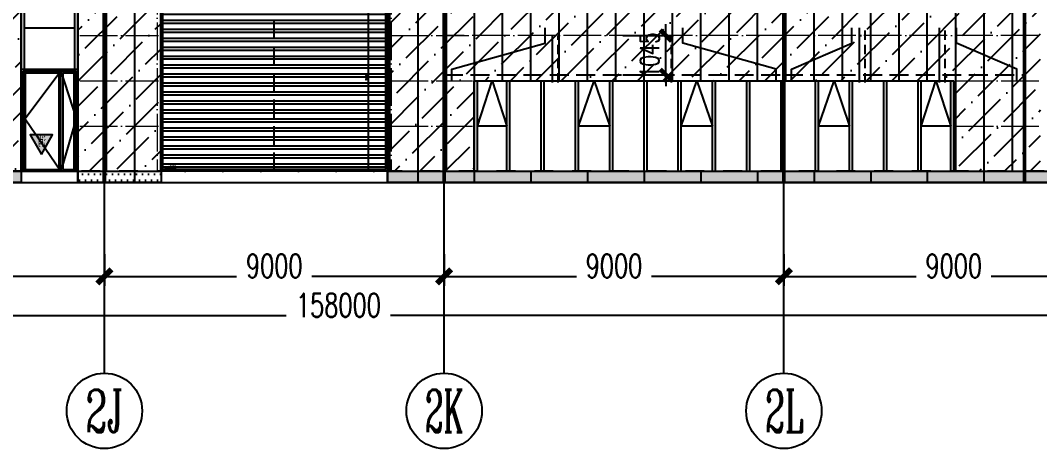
# Model space of a CAD drawing. Extents: x -2072575 to 87763, y -155913 to 742026.
# Drawn here: x -1248479 to -1221479, y 499737 to 511087 of the extents above; entities that cross this region are included whole.
import ezdxf
from ezdxf.enums import TextEntityAlignment as Align

# ---------------------------------------------------------------- set-up
doc = ezdxf.new("R2010")
doc.units = 0
doc.header["$LTSCALE"] = 1000
for name, pattern in [('20剖面图$0$DASH', [0.35, 0.25, -0.1]), ('__DASH', [0.35, 0.25, -0.1]), ('CENTER', [2, 1.25, -0.25, 0.25, -0.25]), ('DASHDOT', [1, 0.5, -0.25, 0, -0.25]), ('DASHED', [0.75, 0.5, -0.25]), ('DOT', [0.25, 0, -0.25]), ('DOTE', [2.42, 2, -0.2, 0.02, -0.2]), ('HIDDEN2', [0.1875, 0.125, -0.0625])]:
    doc.linetypes.add(name, pattern=pattern)
doc.layers.get('Defpoints').update_dxf_attribs({"color": 210})
for name, color, linetype in [('!ZN1-填充-8', 8, 'Continuous'), ('!ZN1-文字-7', 7, 'Continuous'), ('!ZN1-标注-173', 173, 'Continuous'), ('!ZN3-玻璃幕墙-4', 4, 'Continuous'), ('!ZN4-辅助材料-1', 1, 'Continuous'), ('12圆钢+30钢套管撑杆', 3, 'Continuous'), ('12圆钢斜拉条', 30, 'Continuous'), ('250×150×4.5×8 H型钢', 3, 'HIDDEN2'), ('3符号', 3, 'Continuous'), ('3铝板幕墙', 3, 'Continuous'), ('4玻璃幕墙', 4, 'Continuous'), ('A-AXIS-DOTE', 14, 'DOTE'), ('A-HATCH-2', 251, 'Continuous'), ('A-LIN-V', 9, 'Continuous'), ('A-WINDOW', 140, 'Continuous'), ('A-云线', 50, 'Continuous'), ('A-门窗表显示尺寸', 160, 'Continuous'), ('AS-WALL', 40, 'Continuous'), ('DIM', 173, 'Continuous'), ('DOT', 8, 'DOT'), ('DOTE', 1, 'CENTER'), ('压型钢板', 23, 'Continuous')]:
    doc.layers.add(name, color=color, linetype=linetype)
for name, color, linetype, lineweight in [('A-WALL-HATCH', 8, 'Continuous', 13), ('冷弯薄壁C型钢 250x75x20x3.0', 51, 'DOTE', 0), ('梁', 4, 'Continuous', 18)]:
    doc.layers.add(name, color=color, linetype=linetype, lineweight=lineweight)
doc.styles.add('_TCH_AXIS', font='COMPLEX', dxfattribs={"bigfont": 'GBCBIG'})
doc.styles.add('A-DIM_T3', font='SIMPLEX', dxfattribs={"width": 0.705882, "bigfont": 'GBCBIG'})
doc.styles.add('A-STANDARD', font='SIMPLEX', dxfattribs={"bigfont": 'GBCBIG'})
doc.styles.add('DHTEXT-1', font='romans.shx', dxfattribs={"width": 0.7, "bigfont": 'chinese.shx'})
doc.styles.add('样式 1', font='romans.shx', dxfattribs={"width": 0.7, "bigfont": 'chinese.shx'})
doc.dimstyles.new('A-DIM&&20', dxfattribs={"dimtxt": 59.5, "dimasz": 20, "dimexe": 20, "dimexo": 20, "dimgap": 25.25, "dimtad": 1, "dimdec": 0, "dimzin": 0, "dimdsep": 46, "dimtxsty": 'A-DIM_T3', "dimblk": 'ARCHTICK', "dimcen": 0.09, "dimclrt": 7, "dimazin": 2, "dimtfac": 1, "dimtdec": 0, "dimtix": 1, "dimtmove": 2, "dimatfit": 3, "dimfxl": 0, "dimtolj": 1, "dimtzin": 0, "dimarcsym": 0})
doc.dimstyles.new('ZN200', dxfattribs={"dimscale": 200, "dimtxt": 2.5, "dimasz": 1.5, "dimexe": 1, "dimexo": 2, "dimgap": 0.9, "dimtad": 1, "dimdec": 0, "dimdsep": 46, "dimtxsty": 'DHTEXT-1', "dimblk": 'ARCHTICK', "dimcen": 2.5, "dimclrd": 173, "dimclre": 173, "dimclrt": 7, "dimazin": 2, "dimtfac": 1, "dimtdec": 0, "dimtix": 1, "dimtmove": 2, "dimatfit": 3, "dimfxl": 0, "dimtolj": 1, "dimtzin": 0, "dimarcsym": 0})
doc.dimstyles.new('ZN250', dxfattribs={"dimscale": 250, "dimtxt": 2.5, "dimasz": 1.5, "dimexe": 1, "dimexo": 2, "dimgap": 0.9, "dimtad": 1, "dimdec": 0, "dimdsep": 46, "dimtxsty": 'DHTEXT-1', "dimblk": 'ARCHTICK', "dimcen": 2.5, "dimclrd": 173, "dimclre": 173, "dimclrt": 7, "dimazin": 2, "dimtfac": 1, "dimtdec": 0, "dimtix": 1, "dimtmove": 2, "dimatfit": 3, "dimfxl": 0, "dimarcsym": 0})
pattern_1 = [(0, (1318253.53, -507087.46), (79.375, 158.75), [0, -158.75])]
pattern_2 = [(45, (1318253.53, -507087.46), (252.5697, 926.08891), [1190.625, -238.125, 0, -238.125])]

# ---------------------------------------------------------------- blocks, each defined once
blk = doc.blocks.new('_ArchTick')
at = {"color": 0, "linetype": 'ByBlock', "const_width": 0.4}
blk.add_lwpolyline([(-0.5, -0.5), (0.5, 0.5)], dxfattribs=at)
blk = doc.blocks.new('*D107')
at = {"layer": 'Defpoints', "color": 0, "ltscale": 2500, "transparency": 16777216}
for p in [(-1350902, 585773), (-1192902, 585773), (-1192902, 583646)]:
    blk.add_point(p, dxfattribs=at)
at = {"layer": 'DIM', "color": 173, "linetype": 'ByBlock', "lineweight": -2, "ltscale": 2500, "transparency": 16777216}
for p, q in [((-1350902, 585273), (-1350902, 583396)), ((-1192902, 585273), (-1192902, 583396)), ((-1350902, 583646), (-1273283, 583646)), ((-1192902, 583646), (-1270521, 583646))]:
    blk.add_line(p, q, dxfattribs=at)
at = {"layer": 'DIM', "color": 173, "lineweight": -2, "ltscale": 2500, "transparency": 16777216, "xscale": 375, "yscale": 375, "zscale": 375, "rotation": 180}
blk.add_blockref('_ArchTick', (-1350902, 583646), dxfattribs=at)
at = {"layer": 'DIM', "color": 173, "lineweight": -2, "ltscale": 2500, "transparency": 16777216, "xscale": 375, "yscale": 375, "zscale": 375}
blk.add_blockref('_ArchTick', (-1192902, 583646), dxfattribs=at)
at = {"layer": 'DIM', "color": 7, "ltscale": 2500, "transparency": 16777216, "insert": (-1271902, 583921), "char_height": 625, "attachment_point": 5, "style": 'DHTEXT-1'}
blk.add_mtext('158000', dxfattribs=at)
blk = doc.blocks.new('*D120')
at = {"layer": 'Defpoints', "color": 0, "ltscale": 2500, "transparency": 16777216}
for p in [(-1260102, 585773), (-1251102, 585773), (-1251102, 584686)]:
    blk.add_point(p, dxfattribs=at)
at = {"layer": 'DIM', "color": 173, "linetype": 'ByBlock', "lineweight": -2, "ltscale": 2500, "transparency": 16777216}
for p, q in [((-1260102, 585273), (-1260102, 584436)), ((-1251102, 585273), (-1251102, 584436)), ((-1260102, 584686), (-1256598, 584686)), ((-1251102, 584686), (-1254606, 584686))]:
    blk.add_line(p, q, dxfattribs=at)
at = {"layer": 'DIM', "color": 173, "lineweight": -2, "ltscale": 2500, "transparency": 16777216, "xscale": 375, "yscale": 375, "zscale": 375, "rotation": 180}
blk.add_blockref('_ArchTick', (-1260102, 584686), dxfattribs=at)
at = {"layer": 'DIM', "color": 173, "lineweight": -2, "ltscale": 2500, "transparency": 16777216, "xscale": 375, "yscale": 375, "zscale": 375}
blk.add_blockref('_ArchTick', (-1251102, 584686), dxfattribs=at)
at = {"layer": 'DIM', "color": 7, "ltscale": 2500, "transparency": 16777216, "insert": (-1255602, 584961), "char_height": 625, "attachment_point": 5, "style": 'DHTEXT-1'}
blk.add_mtext('9000', dxfattribs=at)
blk = doc.blocks.new('*D121')
at = {"layer": 'Defpoints', "color": 0, "ltscale": 2500, "transparency": 16777216}
for p in [(-1269102, 585773), (-1260102, 585773), (-1260102, 584686)]:
    blk.add_point(p, dxfattribs=at)
at = {"layer": 'DIM', "color": 173, "linetype": 'ByBlock', "lineweight": -2, "ltscale": 2500, "transparency": 16777216}
for p, q in [((-1269102, 585273), (-1269102, 584436)), ((-1260102, 585273), (-1260102, 584436)), ((-1269102, 584686), (-1265598, 584686)), ((-1260102, 584686), (-1263606, 584686))]:
    blk.add_line(p, q, dxfattribs=at)
at = {"layer": 'DIM', "color": 173, "lineweight": -2, "ltscale": 2500, "transparency": 16777216, "xscale": 375, "yscale": 375, "zscale": 375, "rotation": 180}
blk.add_blockref('_ArchTick', (-1269102, 584686), dxfattribs=at)
at = {"layer": 'DIM', "color": 173, "lineweight": -2, "ltscale": 2500, "transparency": 16777216, "xscale": 375, "yscale": 375, "zscale": 375}
blk.add_blockref('_ArchTick', (-1260102, 584686), dxfattribs=at)
at = {"layer": 'DIM', "color": 7, "ltscale": 2500, "transparency": 16777216, "insert": (-1264602, 584961), "char_height": 625, "attachment_point": 5, "style": 'DHTEXT-1'}
blk.add_mtext('9000', dxfattribs=at)
blk = doc.blocks.new('*D122')
at = {"layer": 'Defpoints', "color": 0, "ltscale": 2500, "transparency": 16777216}
for p in [(-1278102, 585773), (-1269102, 585773), (-1269102, 584686)]:
    blk.add_point(p, dxfattribs=at)
at = {"layer": 'DIM', "color": 173, "linetype": 'ByBlock', "lineweight": -2, "ltscale": 2500, "transparency": 16777216}
for p, q in [((-1278102, 585273), (-1278102, 584436)), ((-1269102, 585273), (-1269102, 584436)), ((-1278102, 584686), (-1274598, 584686)), ((-1269102, 584686), (-1272606, 584686))]:
    blk.add_line(p, q, dxfattribs=at)
at = {"layer": 'DIM', "color": 173, "lineweight": -2, "ltscale": 2500, "transparency": 16777216, "xscale": 375, "yscale": 375, "zscale": 375, "rotation": 180}
blk.add_blockref('_ArchTick', (-1278102, 584686), dxfattribs=at)
at = {"layer": 'DIM', "color": 173, "lineweight": -2, "ltscale": 2500, "transparency": 16777216, "xscale": 375, "yscale": 375, "zscale": 375}
blk.add_blockref('_ArchTick', (-1269102, 584686), dxfattribs=at)
at = {"layer": 'DIM', "color": 7, "ltscale": 2500, "transparency": 16777216, "insert": (-1273602, 584961), "char_height": 625, "attachment_point": 5, "style": 'DHTEXT-1'}
blk.add_mtext('9000', dxfattribs=at)
blk = doc.blocks.new('*D123')
at = {"layer": 'Defpoints', "color": 0, "ltscale": 2500, "transparency": 16777216}
for p in [(-1287102, 585773), (-1278102, 585773), (-1278102, 584686)]:
    blk.add_point(p, dxfattribs=at)
at = {"layer": 'DIM', "color": 173, "linetype": 'ByBlock', "lineweight": -2, "ltscale": 2500, "transparency": 16777216}
for p, q in [((-1287102, 585273), (-1287102, 584436)), ((-1278102, 585273), (-1278102, 584436)), ((-1287102, 584686), (-1283598, 584686)), ((-1278102, 584686), (-1281606, 584686))]:
    blk.add_line(p, q, dxfattribs=at)
at = {"layer": 'DIM', "color": 173, "lineweight": -2, "ltscale": 2500, "transparency": 16777216, "xscale": 375, "yscale": 375, "zscale": 375, "rotation": 180}
blk.add_blockref('_ArchTick', (-1287102, 584686), dxfattribs=at)
at = {"layer": 'DIM', "color": 173, "lineweight": -2, "ltscale": 2500, "transparency": 16777216, "xscale": 375, "yscale": 375, "zscale": 375}
blk.add_blockref('_ArchTick', (-1278102, 584686), dxfattribs=at)
at = {"layer": 'DIM', "color": 7, "ltscale": 2500, "transparency": 16777216, "insert": (-1282602, 584961), "char_height": 625, "attachment_point": 5, "style": 'DHTEXT-1'}
blk.add_mtext('9000', dxfattribs=at)
blk = doc.blocks.new('卓越-轴号')
blk.add_circle((0, 0), 4)
at = {"color": 0, "style": '_TCH_AXIS', "width": 1.041667, "flags": 8}
blk.add_attdef('A', text='', height=4.48, dxfattribs=at).set_placement((-2, -2.24), (2, -2.24), align=Align.FIT)
blk = doc.blocks.new('消防救援口标识')
blk.add_wipeout([(0, 0), (-150, 260), (150, 260)]).dxf.layer = '!ZN1-标注-173'
at = {"layer": '!ZN1-填充-8'}
h = blk.add_hatch(color=252, dxfattribs=at)
h.dxf.hatch_style = 1
h.paths.add_polyline_path([(0, 0), (-150, 260), (150, 260)])
at = {"layer": '!ZN1-标注-173'}
blk.add_lwpolyline([(0, 0), (-150, 260), (150, 260)], close=True, dxfattribs=at)
at = {"layer": '!ZN1-文字-7', "ltscale": 1.5, "style": '样式 1', "width": 0.7}
blk.add_text('消', height=120, dxfattribs=at).set_placement((-62, 164), align=Align.MIDDLE_LEFT)
blk = doc.blocks.new('w4243')
at = {"layer": '!ZN4-辅助材料-1', "xscale": 2, "yscale": 2, "zscale": 2}
blk.add_blockref('消防救援口标识', (-1646421, 506714), dxfattribs=at)
blk = doc.blocks.new('WM1328')
at = {"layer": '4玻璃幕墙'}
for p, q in [((-1822540, 519937), (-1821040, 519937)), ((-1822540, 517237), (-1822540, 519937)), ((-1822490, 517237), (-1822490, 519887)), ((-1822490, 519887), (-1822090, 519887)), ((-1822440, 517287), (-1822440, 519837)), ((-1822440, 519837), (-1822140, 519837)), ((-1822140, 519837), (-1822140, 517287)), ((-1822090, 517237), (-1822090, 519887)), ((-1822090, 519887), (-1821090, 519887)), ((-1822040, 517287), (-1822040, 519837)), ((-1822040, 519837), (-1821140, 519837)), ((-1821090, 519887), (-1821090, 517237)), ((-1821040, 519937), (-1821040, 517237)), ((-1821040, 517237), (-1822540, 517237)), ((-1822140, 517287), (-1822440, 517287)), ((-1821140, 517287), (-1822040, 517287))]:
    blk.add_line(p, q, dxfattribs=at)
blk.add_lwpolyline([(-1822090, 519887), (-1822490, 518640), (-1822090, 517237)], dxfattribs=at)
at = {"layer": 'A-WALL-HATCH'}
blk.add_blockref('w4243', (-175149, 10966), dxfattribs=at)
at = {"layer": '4玻璃幕墙'}
blk.add_line((-1821140, 519837), (-1821140, 517287), dxfattribs=at)
blk.add_lwpolyline([(-1822090, 519887), (-1821140, 518630), (-1822090, 517237)], dxfattribs=at)
blk = doc.blocks.new('20250905092536')
at = {"layer": '!ZN1-填充-8'}
h = blk.add_hatch(dxfattribs=at)
h.set_pattern_fill('ANSI36', color=252, scale=300, style=0)
h.set_pattern_definition(pattern_2)
h.paths.add_polyline_path([(69800, 0), (46600, 0), (67500, 0), (67500, 2400), (46500, 2400), (46500, 0), (42779, 0), (42800, 0), (44300, 0), (44300, 17650), (69800, 17650)])
h = blk.add_hatch(dxfattribs=at)
h.set_pattern_fill('DOTS', color=252, scale=100, style=0)
h.set_pattern_definition(pattern_1)
h.paths.add_polyline_path([(25000, 0), (69800, 0), (69800, -300), (25000, -300)])
h = blk.add_hatch(dxfattribs=at)
h.set_pattern_fill('DOTS', color=252, scale=100, style=0)
h.set_pattern_definition(pattern_1)
h.paths.add_polyline_path([(71300, 0), (73500, 0), (73500, -300), (71300, -300)])
h = blk.add_hatch(dxfattribs=at)
h.set_pattern_fill('DOTS', color=252, scale=100, style=0)
h.set_pattern_definition(pattern_1)
h.paths.add_polyline_path([(79500, 0), (123800, 0), (123800, -300), (79500, -300)])
at = {"layer": '!ZN3-玻璃幕墙-4', "color": 252, "ltscale": 10}
for points in [[(81880, 1200), (82270, 2400), (82660, 1200)], [(84560, 1200), (84975, 2400), (85390, 1200)], [(87280, 1200), (87695, 2400), (88110, 1200)], [(90920, 1200), (91330, 2400), (91740, 1200)], [(93640, 1200), (94030, 2400), (94420, 1200)]]:
    blk.add_lwpolyline(points, dxfattribs=at)
at = {"layer": '3铝板幕墙', "color": 252, "ltscale": 2000}
for p, q in [((72800, 0), (72800, -300)), ((73500, 0), (73500, -300)), ((80300, 0), (80300, -300)), ((81800, 0), (81800, -300)), ((83300, 0), (83300, -300)), ((84800, 0), (84800, -300)), ((86300, 0), (86300, -300)), ((87800, 0), (87800, -300)), ((89300, 0), (89300, -300)), ((90800, 0), (90800, -300)), ((92300, 0), (92300, -300)), ((93800, 0), (93800, -300)), ((95300, 0), (95300, -300)), ((79500, 0), (79500, -300))]:
    blk.add_line(p, q, dxfattribs=at)
blk.add_lwpolyline([(79500, 0), (123800, 0), (123800, -300), (79500, -300)], close=True, dxfattribs=at)
at = {"layer": '4玻璃幕墙', "color": 252, "ltscale": 1.5}
for p, q in [((69880, 3800), (71220, 3800)), ((82660, 1200), (81880, 1200)), ((85390, 1200), (84560, 1200)), ((88110, 1200), (87280, 1200)), ((91740, 1200), (90920, 1200)), ((94420, 1200), (93640, 1200))]:
    blk.add_line(p, q, dxfattribs=at)
at = {"layer": '4玻璃幕墙', "color": 252, "ltscale": 10}
for p, q in [((81800, 0), (81800, 2400)), ((81800, 2400), (94500, 2400)), ((81880, 0), (81880, 2400)), ((82660, 0), (82660, 2400)), ((82740, 0), (82740, 2400)), ((83570, 0), (83570, 2400)), ((83650, 0), (83650, 2400)), ((84480, 0), (84480, 2400)), ((84560, 0), (84560, 2400)), ((85390, 0), (85390, 2400)), ((85470, 0), (85470, 2400)), ((86300, 0), (86300, 2400)), ((86380, 0), (86380, 2400)), ((87200, 0), (87200, 2400)), ((87280, 0), (87280, 2400)), ((88110, 0), (88110, 2400)), ((88190, 0), (88190, 2400)), ((89020, 0), (89020, 2400)), ((89100, 0), (89100, 2400)), ((89930, 0), (89930, 2400)), ((90010, 0), (90010, 2400)), ((90840, 0), (90840, 2400)), ((90920, 0), (90920, 2400)), ((91740, 0), (91740, 2400)), ((91820, 0), (91820, 2400)), ((92650, 0), (92650, 2400)), ((92730, 0), (92730, 2400)), ((93560, 0), (93560, 2400)), ((93640, 0), (93640, 2400)), ((94420, 0), (94420, 2400)), ((94500, 0), (94500, 2400)), ((81800, 0), (94500, 0))]:
    blk.add_line(p, q, dxfattribs=at)
at = {"layer": '压型钢板', "color": 252, "ltscale": 10}
for p, q in [((72050, 17700), (72050, 0)), ((72800, 17700), (72800, 0)), ((79550, 17700), (79550, 0)), ((80300, 17700), (80300, 0)), ((81050, 17700), (81050, 0)), ((81800, 17700), (81800, 0)), ((82550, 2400), (82550, 17700)), ((83300, 2400), (83300, 17700)), ((84050, 2400), (84050, 17700)), ((84800, 2400), (84800, 17700)), ((85550, 2400), (85550, 17700)), ((86300, 2400), (86300, 17700)), ((87050, 2400), (87050, 17700)), ((87800, 2400), (87800, 17700)), ((88550, 2400), (88550, 17700)), ((88550, 2400), (88550, 17700)), ((89300, 2400), (89300, 17700)), ((90050, 2400), (90050, 17700)), ((90800, 2400), (90800, 17700)), ((91550, 2400), (91550, 17700)), ((92300, 2400), (92300, 17700)), ((92300, 2400), (92300, 17700)), ((93050, 2400), (93050, 17700)), ((93800, 2400), (93800, 17700)), ((94550, 17700), (94550, 0)), ((95300, 17700), (95300, 0)), ((96050, 17700), (96050, 0)), ((96050, 17700), (96050, 0))]:
    blk.add_line(p, q, dxfattribs=at)
at = {"color": 252, "xscale": -1}
blk.add_blockref('WM1328', (-1751240, -517237), dxfattribs=at)
at = {"layer": '!ZN1-填充-8'}
h = blk.add_hatch(dxfattribs=at)
h.set_pattern_fill('ANSI36', color=252, scale=300, style=0)
h.set_pattern_definition(pattern_2)
h.paths.add_polyline_path([(96800, 17650), (71300, 17650), (71300, 0), (73500, 0), (73500, 5000), (79500, 5000), (79500, 0), (79800, 0), (81800, 0), (81800, 2400), (94500, 2400), (94500, 0), (81800, 0), (96800, 0)])
at = {"layer": '3铝板幕墙', "color": 252, "ltscale": 2000}
for p, q in [((69800, 0), (69800, -300)), ((71300, 0), (71300, -300))]:
    blk.add_line(p, q, dxfattribs=at)
for points in [[(25000, 0), (69800, 0), (69800, -300), (25000, -300)], [(71300, 0), (73500, 0), (73500, -300), (71300, -300)]]:
    blk.add_lwpolyline(points, close=True, dxfattribs=at)
at = {"layer": '4玻璃幕墙', "color": 252, "ltscale": 1.5}
for p, q in [((69800, 0), (69800, 8200)), ((69880, 0), (69880, 8200)), ((71220, 0), (71220, 8200)), ((71300, 0), (71300, 8200)), ((69880, 2700), (71220, 2700)), ((71300, 0), (69800, 0))]:
    blk.add_line(p, q, dxfattribs=at)
at = {"layer": '4玻璃幕墙', "color": 252}
for p, q in [((71300, 2700), (69800, 2700)), ((69800, 2700), (69800, 0)), ((70850, 2650), (69850, 2650)), ((69850, 2650), (69850, 0)), ((70800, 2600), (69900, 2600)), ((70800, 50), (70800, 2600)), ((70850, 0), (70850, 2650)), ((71250, 2650), (70850, 2650)), ((70900, 2600), (70900, 50)), ((71200, 2600), (70900, 2600)), ((71200, 50), (71200, 2600)), ((71250, 0), (71250, 2650)), ((71300, 0), (71300, 2700)), ((69800, 0), (71300, 0)), ((69900, 50), (70800, 50)), ((70900, 50), (71200, 50))]:
    blk.add_line(p, q, dxfattribs=at)
blk.add_lwpolyline([(70850, 2650), (71250, 1403), (70850, 0)], dxfattribs=at)
at = {"layer": '压型钢板', "color": 252, "ltscale": 10}
for p, q in [((69800, 0), (69800, 17700)), ((71300, 0), (71300, 17700))]:
    blk.add_line(p, q, dxfattribs=at)
at = {"layer": 'A-WALL-HATCH', "color": 252, "xscale": -1}
blk.add_blockref('w4243', (-1576091, -506271), dxfattribs=at)
at = {"layer": '4玻璃幕墙', "color": 252}
blk.add_line((69900, 2600), (69900, 50), dxfattribs=at)
blk.add_lwpolyline([(70850, 2650), (69900, 1393), (70850, 0)], dxfattribs=at)
blk = doc.blocks.new('*D1759')
at = {"layer": 'Defpoints', "color": 0, "ltscale": 2500, "transparency": 16777216}
for p in [(-800, -1697), (157200, -1697), (157200, -3824)]:
    blk.add_point(p, dxfattribs=at)
at = {"layer": 'DIM', "color": 173, "linetype": 'ByBlock', "lineweight": -2, "ltscale": 2500, "transparency": 16777216}
for p, q in [((-800, -2197), (-800, -4074)), ((157200, -2197), (157200, -4074)), ((-800, -3824), (76819, -3824)), ((157200, -3824), (79581, -3824))]:
    blk.add_line(p, q, dxfattribs=at)
at = {"layer": 'DIM', "color": 173, "lineweight": -2, "ltscale": 2500, "transparency": 16777216, "xscale": 375, "yscale": 375, "zscale": 375, "rotation": 180}
blk.add_blockref('_ArchTick', (-800, -3824), dxfattribs=at)
at = {"layer": 'DIM', "color": 173, "lineweight": -2, "ltscale": 2500, "transparency": 16777216, "xscale": 375, "yscale": 375, "zscale": 375}
blk.add_blockref('_ArchTick', (157200, -3824), dxfattribs=at)
at = {"layer": 'DIM', "color": 7, "ltscale": 2500, "transparency": 16777216, "insert": (78200, -3549), "char_height": 625, "attachment_point": 5, "style": 'DHTEXT-1'}
blk.add_mtext('158000', dxfattribs=at)
blk = doc.blocks.new('*D1785')
at = {"layer": 'Defpoints', "color": 0, "ltscale": 2500, "transparency": 16777216}
for p in [(90000, -1697), (99000, -1697), (99000, -2784)]:
    blk.add_point(p, dxfattribs=at)
at = {"layer": 'DIM', "color": 173, "linetype": 'ByBlock', "lineweight": -2, "ltscale": 2500, "transparency": 16777216}
for p, q in [((90000, -2197), (90000, -3034)), ((99000, -2197), (99000, -3034)), ((90000, -2784), (93504, -2784)), ((99000, -2784), (95496, -2784))]:
    blk.add_line(p, q, dxfattribs=at)
at = {"layer": 'DIM', "color": 173, "lineweight": -2, "ltscale": 2500, "transparency": 16777216, "xscale": 375, "yscale": 375, "zscale": 375, "rotation": 180}
blk.add_blockref('_ArchTick', (90000, -2784), dxfattribs=at)
at = {"layer": 'DIM', "color": 173, "lineweight": -2, "ltscale": 2500, "transparency": 16777216, "xscale": 375, "yscale": 375, "zscale": 375}
blk.add_blockref('_ArchTick', (99000, -2784), dxfattribs=at)
at = {"layer": 'DIM', "color": 7, "ltscale": 2500, "transparency": 16777216, "insert": (94500, -2509), "char_height": 625, "attachment_point": 5, "style": 'DHTEXT-1'}
blk.add_mtext('9000', dxfattribs=at)
blk = doc.blocks.new('*D1786')
at = {"layer": 'Defpoints', "color": 0, "ltscale": 2500, "transparency": 16777216}
for p in [(81000, -1697), (90000, -1697), (90000, -2784)]:
    blk.add_point(p, dxfattribs=at)
at = {"layer": 'DIM', "color": 173, "linetype": 'ByBlock', "lineweight": -2, "ltscale": 2500, "transparency": 16777216}
for p, q in [((81000, -2197), (81000, -3034)), ((90000, -2197), (90000, -3034)), ((81000, -2784), (84504, -2784)), ((90000, -2784), (86496, -2784))]:
    blk.add_line(p, q, dxfattribs=at)
at = {"layer": 'DIM', "color": 173, "lineweight": -2, "ltscale": 2500, "transparency": 16777216, "xscale": 375, "yscale": 375, "zscale": 375, "rotation": 180}
blk.add_blockref('_ArchTick', (81000, -2784), dxfattribs=at)
at = {"layer": 'DIM', "color": 173, "lineweight": -2, "ltscale": 2500, "transparency": 16777216, "xscale": 375, "yscale": 375, "zscale": 375}
blk.add_blockref('_ArchTick', (90000, -2784), dxfattribs=at)
at = {"layer": 'DIM', "color": 7, "ltscale": 2500, "transparency": 16777216, "insert": (85500, -2509), "char_height": 625, "attachment_point": 5, "style": 'DHTEXT-1'}
blk.add_mtext('9000', dxfattribs=at)
blk = doc.blocks.new('*D1787')
at = {"layer": 'Defpoints', "color": 0, "ltscale": 2500, "transparency": 16777216}
for p in [(72000, -1697), (81000, -1697), (81000, -2784)]:
    blk.add_point(p, dxfattribs=at)
at = {"layer": 'DIM', "color": 173, "linetype": 'ByBlock', "lineweight": -2, "ltscale": 2500, "transparency": 16777216}
for p, q in [((72000, -2197), (72000, -3034)), ((81000, -2197), (81000, -3034)), ((72000, -2784), (75504, -2784)), ((81000, -2784), (77496, -2784))]:
    blk.add_line(p, q, dxfattribs=at)
at = {"layer": 'DIM', "color": 173, "lineweight": -2, "ltscale": 2500, "transparency": 16777216, "xscale": 375, "yscale": 375, "zscale": 375, "rotation": 180}
blk.add_blockref('_ArchTick', (72000, -2784), dxfattribs=at)
at = {"layer": 'DIM', "color": 173, "lineweight": -2, "ltscale": 2500, "transparency": 16777216, "xscale": 375, "yscale": 375, "zscale": 375}
blk.add_blockref('_ArchTick', (81000, -2784), dxfattribs=at)
at = {"layer": 'DIM', "color": 7, "ltscale": 2500, "transparency": 16777216, "insert": (76500, -2509), "char_height": 625, "attachment_point": 5, "style": 'DHTEXT-1'}
blk.add_mtext('9000', dxfattribs=at)
blk = doc.blocks.new('*D1788')
at = {"layer": 'Defpoints', "color": 0, "ltscale": 2500, "transparency": 16777216}
for p in [(63000, -1697), (72000, -1697), (72000, -2784)]:
    blk.add_point(p, dxfattribs=at)
at = {"layer": 'DIM', "color": 173, "linetype": 'ByBlock', "lineweight": -2, "ltscale": 2500, "transparency": 16777216}
for p, q in [((63000, -2197), (63000, -3034)), ((72000, -2197), (72000, -3034)), ((63000, -2784), (66504, -2784)), ((72000, -2784), (68496, -2784))]:
    blk.add_line(p, q, dxfattribs=at)
at = {"layer": 'DIM', "color": 173, "lineweight": -2, "ltscale": 2500, "transparency": 16777216, "xscale": 375, "yscale": 375, "zscale": 375, "rotation": 180}
blk.add_blockref('_ArchTick', (63000, -2784), dxfattribs=at)
at = {"layer": 'DIM', "color": 173, "lineweight": -2, "ltscale": 2500, "transparency": 16777216, "xscale": 375, "yscale": 375, "zscale": 375}
blk.add_blockref('_ArchTick', (72000, -2784), dxfattribs=at)
at = {"layer": 'DIM', "color": 7, "ltscale": 2500, "transparency": 16777216, "insert": (67500, -2509), "char_height": 625, "attachment_point": 5, "style": 'DHTEXT-1'}
blk.add_mtext('9000', dxfattribs=at)
blk = doc.blocks.new('*D24')
at = {"layer": 'A-门窗表显示尺寸', "color": 0, "lineweight": -2, "transparency": 16777216}
for p, q in [((-1641480, 522217), (-1641480, 522000)), ((-1638480, 522217), (-1638480, 522000)), ((-1641480, 522020), (-1638480, 522020))]:
    blk.add_line(p, q, dxfattribs=at)
at = {"layer": 'Defpoints', "color": 0, "transparency": 16777216}
for p in [(-1641480, 522237), (-1638480, 522237), (-1638480, 522020)]:
    blk.add_point(p, dxfattribs=at)
at = {"layer": 'A-门窗表显示尺寸', "color": 0, "lineweight": -2, "transparency": 16777216, "xscale": 20, "yscale": 20, "zscale": 20, "rotation": 180}
blk.add_blockref('_ArchTick', (-1641480, 522020), dxfattribs=at)
at = {"layer": 'A-门窗表显示尺寸', "color": 0, "lineweight": -2, "transparency": 16777216, "xscale": 20, "yscale": 20, "zscale": 20}
blk.add_blockref('_ArchTick', (-1638480, 522020), dxfattribs=at)
at = {"layer": 'A-门窗表显示尺寸', "color": 7, "transparency": 16777216, "insert": (-1639980, 522075), "char_height": 59.5, "attachment_point": 5, "style": 'A-DIM_T3'}
blk.add_mtext('\\A1;3000', dxfattribs=at)
blk = doc.blocks.new('*D25')
at = {"layer": 'A-门窗表显示尺寸', "color": 0, "lineweight": -2, "transparency": 16777216}
for p, q in [((-1644480, 522217), (-1644480, 522000)), ((-1641480, 522217), (-1641480, 522000)), ((-1644480, 522020), (-1641480, 522020))]:
    blk.add_line(p, q, dxfattribs=at)
at = {"layer": 'Defpoints', "color": 0, "transparency": 16777216}
for p in [(-1644480, 522237), (-1641480, 522237), (-1641480, 522020)]:
    blk.add_point(p, dxfattribs=at)
at = {"layer": 'A-门窗表显示尺寸', "color": 0, "lineweight": -2, "transparency": 16777216, "xscale": 20, "yscale": 20, "zscale": 20, "rotation": 180}
blk.add_blockref('_ArchTick', (-1644480, 522020), dxfattribs=at)
at = {"layer": 'A-门窗表显示尺寸', "color": 0, "lineweight": -2, "transparency": 16777216, "xscale": 20, "yscale": 20, "zscale": 20}
blk.add_blockref('_ArchTick', (-1641480, 522020), dxfattribs=at)
at = {"layer": 'A-门窗表显示尺寸', "color": 7, "transparency": 16777216, "insert": (-1642980, 522075), "char_height": 59.5, "attachment_point": 5, "style": 'A-DIM_T3'}
blk.add_mtext('\\A1;3000', dxfattribs=at)
blk = doc.blocks.new('*D26')
at = {"layer": 'A-门窗表显示尺寸', "color": 0, "lineweight": -2, "transparency": 16777216}
for p, q in [((-1638740, 522237), (-1639001, 522237)), ((-1638981, 517237), (-1638981, 522237)), ((-1638740, 517237), (-1639001, 517237))]:
    blk.add_line(p, q, dxfattribs=at)
at = {"layer": 'Defpoints', "color": 0, "transparency": 16777216}
for p in [(-1638981, 522237), (-1638720, 522237), (-1638720, 517237)]:
    blk.add_point(p, dxfattribs=at)
at = {"layer": 'A-门窗表显示尺寸', "color": 0, "lineweight": -2, "transparency": 16777216, "xscale": 20, "yscale": 20, "zscale": 20}
for p, rotation in [((-1638981, 522237), 90), ((-1638981, 517237), 270)]:
    blk.add_blockref('_ArchTick', p, dxfattribs=dict(at, rotation=rotation))
at = {"layer": 'A-门窗表显示尺寸', "color": 7, "transparency": 16777216, "insert": (-1639036, 519737), "char_height": 59.5, "attachment_point": 5, "rotation": 90, "style": 'A-DIM_T3'}
blk.add_mtext('\\A1;5000', dxfattribs=at)
blk = doc.blocks.new('*D3515')
at = {"layer": 'Defpoints', "color": 0, "ltscale": 10, "transparency": 16777216}
for p in [(-1232916, 510687), (-1231379, 510687), (-1232916, 509642)]:
    blk.add_point(p, dxfattribs=at)
at = {"layer": 'DIM', "color": 173, "linetype": 'ByBlock', "lineweight": -2, "ltscale": 10, "transparency": 16777216}
for p, q in [((-1231379, 510687), (-1231379, 510987)), ((-1232516, 510687), (-1231179, 510687)), ((-1231379, 509642), (-1231379, 510687)), ((-1232516, 509642), (-1231179, 509642)), ((-1231379, 509642), (-1231379, 509342))]:
    blk.add_line(p, q, dxfattribs=at)
at = {"layer": 'DIM', "color": 173, "lineweight": -2, "ltscale": 10, "transparency": 16777216, "xscale": 300, "yscale": 300, "zscale": 300}
for p, rotation in [((-1231379, 510687), 270), ((-1231379, 509642), 90)]:
    blk.add_blockref('_ArchTick', p, dxfattribs=dict(at, rotation=rotation))
at = {"layer": 'DIM', "color": 7, "ltscale": 10, "transparency": 16777216, "insert": (-1231809, 510165), "char_height": 500, "attachment_point": 5, "rotation": 90, "style": 'DHTEXT-1'}
blk.add_mtext('\\A1;1045', dxfattribs=at)
blk = doc.blocks.new('20250821133133')
at = {"layer": 'DOT', "linetype": 'DASHDOT'}
blk.add_line((163899.6, 0), (-7859.1, 0), dxfattribs=at)
at = {"layer": 'DOTE', "ltscale": 250}
for p, q in [((72000, -5350), (72000, 21247.6)), ((81000, -5350), (81000, 21247.6)), ((90000, -5350), (90000, 21247.6))]:
    blk.add_line(p, q, dxfattribs=at)
at = {"layer": '3符号', "color": 7}
ref = blk.add_blockref('卓越-轴号', (72001.1, -6350), dxfattribs=dict(at, xscale=250, yscale=250, zscale=250))
ref.add_attrib('A', '2J', dxfattribs={"layer": '0', "color": 0, "height": 1120, "style": '_TCH_AXIS', "width": 0.604839}).set_placement((71501.1, -6910), (72501.1, -6910), align=Align.FIT)
ref = blk.add_blockref('卓越-轴号', (81001.1, -6350), dxfattribs=dict(at, xscale=250, yscale=250, zscale=250))
ref.add_attrib('A', '2K', dxfattribs={"layer": '0', "color": 0, "height": 1120, "style": '_TCH_AXIS', "width": 0.480769}).set_placement((80501.1, -6910), (81501.1, -6910), align=Align.FIT)
ref = blk.add_blockref('卓越-轴号', (90001.1, -6350), dxfattribs=dict(at, xscale=250, yscale=250, zscale=250))
ref.add_attrib('A', '2L', dxfattribs={"layer": '0', "color": 0, "height": 1120, "style": '_TCH_AXIS', "width": 0.535714}).set_placement((89501.1, -6910), (90501.1, -6910), align=Align.FIT)
at = {"layer": 'DIM', "ltscale": 2500}
for base, p1, p2, picture, middle in [((157200, -3824.1), (-800, -1697.5), (157200, -1697.5), '*D107', (78200, -3549.1)), ((72000, -2784.1), (63000, -1697.5), (72000, -1697.5), '*D123', (67500, -2509.1)), ((81000, -2784.1), (72000, -1697.5), (81000, -1697.5), '*D122', (76500, -2509.1)), ((90000, -2784.1), (81000, -1697.5), (90000, -1697.5), '*D121', (85500, -2509.1)), ((99000, -2784.1), (90000, -1697.5), (99000, -1697.5), '*D120', (94500, -2509.1))]:
    dim = blk.add_linear_dim(base=base, p1=p1, p2=p2, angle=0, dimstyle='ZN250', dxfattribs=at)
    dim.commit()
    dim.dimension.update_dxf_attribs({"geometry": picture, "text_midpoint": middle, "dimtype": 129, "insert": (1350101.9, -587470.4)})
blk = doc.blocks.new('20250821140118')
at = {"layer": 'DOT', "linetype": 'DASHDOT'}
blk.add_line((163899.6, 0), (-7859.1, 0), dxfattribs=at)
at = {"layer": 'DOTE', "ltscale": 250}
for p, q in [((72000, -5350), (72000, 21247.6)), ((81000, -5350), (81000, 21247.6)), ((90000, -5350), (90000, 21247.6))]:
    blk.add_line(p, q, dxfattribs=at)
at = {"layer": '3符号', "color": 7}
ref = blk.add_blockref('卓越-轴号', (72001.1, -6350), dxfattribs=dict(at, xscale=250, yscale=250, zscale=250))
ref.add_attrib('A', '2J', dxfattribs={"layer": '0', "color": 0, "height": 1120, "style": '_TCH_AXIS', "width": 0.604839}).set_placement((71501.1, -6910), (72501.1, -6910), align=Align.FIT)
ref = blk.add_blockref('卓越-轴号', (81001.1, -6350), dxfattribs=dict(at, xscale=250, yscale=250, zscale=250))
ref.add_attrib('A', '2K', dxfattribs={"layer": '0', "color": 0, "height": 1120, "style": '_TCH_AXIS', "width": 0.480769}).set_placement((80501.1, -6910), (81501.1, -6910), align=Align.FIT)
ref = blk.add_blockref('卓越-轴号', (90001.1, -6350), dxfattribs=dict(at, xscale=250, yscale=250, zscale=250))
ref.add_attrib('A', '2L', dxfattribs={"layer": '0', "color": 0, "height": 1120, "style": '_TCH_AXIS', "width": 0.535714}).set_placement((89501.1, -6910), (90501.1, -6910), align=Align.FIT)
at = {"layer": 'DIM', "ltscale": 2500}
for base, p1, p2, picture, middle in [((157200, -3824.1), (-800, -1697.5), (157200, -1697.5), '*D1759', (78200, -3549.1)), ((72000, -2784.1), (63000, -1697.5), (72000, -1697.5), '*D1788', (67500, -2509.1)), ((81000, -2784.1), (72000, -1697.5), (81000, -1697.5), '*D1787', (76500, -2509.1)), ((90000, -2784.1), (81000, -1697.5), (90000, -1697.5), '*D1786', (85500, -2509.1)), ((99000, -2784.1), (90000, -1697.5), (99000, -1697.5), '*D1785', (94500, -2509.1))]:
    dim = blk.add_linear_dim(base=base, p1=p1, p2=p2, angle=0, dimstyle='ZN250', dxfattribs=at)
    dim.commit()
    dim.dimension.update_dxf_attribs({"geometry": picture, "text_midpoint": middle, "dimtype": 129})
blk = doc.blocks.new('434')
at = {"layer": 'A-HATCH-2'}
h = blk.add_hatch(dxfattribs=at)
h.set_pattern_fill('ANSI32', color=256, scale=50, angle=45)
h.set_pattern_definition([(180, (-500, 6e-11), (-1e-14, -238.125), []), (180, (-579.38, 79.38), (-1e-14, -238.125), [])])
h.paths.add_polyline_path([(-1644480.2, 522187.5), (-1638530.2, 522187.5), (-1638530.2, 517287.5), (-1644480.2, 517287.5)])
at = {"layer": 'A-AXIS-DOTE', "linetype": '__DASH', "ltscale": 2}
blk.add_line((-1641480.2, 517237.5), (-1641480.2, 522237.5), dxfattribs=at)
at = {"layer": 'A-WINDOW'}
for points in [[(-1644480.2, 522237.5), (-1638480.2, 522237.5), (-1638480.2, 517237.5), (-1644480.2, 517237.5)], [(-1644430.2, 522187.5), (-1638530.2, 522187.5), (-1638530.2, 517287.5), (-1644430.2, 517287.5)]]:
    blk.add_lwpolyline(points, close=True, dxfattribs=at)
at = {"layer": 'A-门窗表显示尺寸', "color": 3, "style": 'A-STANDARD', "width": 0.705882}
blk.add_text('JLM6050', height=59.5, dxfattribs=at).set_placement((-1644380, 517317.5))
at = {"layer": 'A-门窗表显示尺寸'}
for p1, p2, distance, picture, middle in [((-1644480.2, 522237.5), (-1641480.2, 522237.5), -217.5, '*D25', (-1642980.2, 522075)), ((-1641480.2, 522237.5), (-1638480.2, 522237.5), -217.5, '*D24', (-1639980.2, 522075)), ((-1638720.2, 517237.5), (-1638720.2, 522237.5), 260.4, '*D26', (-1639035.6, 519737.5))]:
    dim = blk.add_aligned_dim(p1=p1, p2=p2, distance=distance, dimstyle='A-DIM&&20', dxfattribs=at)
    dim.commit()
    dim.dimension.update_dxf_attribs({"geometry": picture, "text_midpoint": middle})

msp = doc.modelspace()

# ---------------------------------------------------------------- linework, layer by layer
at = {"layer": 'A-LIN-V'}
for p, q in [((-1248453.5, 524737.5), (-1248453.5, 506787.5)), ((-1246953.5, 524737.5), (-1246953.5, 506787.5)), ((-1246953.5, 507087.5), (-1248453.5, 507087.5)), ((-1246953.5, 507087.5), (-1248453.5, 507087.5)), ((-1246953.5, 507087.5), (-1248453.5, 507087.5)), ((-1244753.5, 507087.5), (-1244753.5, 506787.5)), ((-1238753.5, 507087.5), (-1238753.5, 506787.5))]:
    msp.add_line(p, q, dxfattribs=at)
at = {"layer": 'AS-WALL'}
msp.add_line((-1326112.7, 506787.5), (-1154087.7, 506787.5), dxfattribs=at)

# ---------------------------------------------------------------- block references
at = {"layer": 'A-云线', "ltscale": 10}
msp.add_blockref('20250821133133', (-1318253.5, 507087.5), dxfattribs=at)

# ---------------------------------------------------------------- next in the draw order: block references
at = {"layer": '3铝板幕墙', "ltscale": 1000}
msp.add_blockref('20250905092536', (-1318253.5, 507087.5), dxfattribs=at)

# ---------------------------------------------------------------- next in the draw order: linework, layer by layer
at = {"layer": '12圆钢+30钢套管撑杆', "color": 3}
for p, q in [((-1226253.5, 509442.5), (-1226253.5, 510887.5)), ((-1224128.5, 509442.5), (-1224128.5, 510887.5)), ((-1234378.5, 509442.5), (-1234378.5, 510687.5)), ((-1231378.5, 509442.5), (-1231378.5, 510687.5))]:
    msp.add_line(p, q, dxfattribs=at)
at = {"layer": '12圆钢+30钢套管撑杆', "color": 3, "linetype": 'DASHED', "ltscale": 0.5}
for p, q in [((-1226103.5, 509442.5), (-1226103.5, 510887.5)), ((-1223978.5, 509442.5), (-1223978.5, 510887.5)), ((-1234228.5, 509442.5), (-1234228.5, 510687.5)), ((-1231228.5, 509442.5), (-1231228.5, 510687.5))]:
    msp.add_line(p, q, dxfattribs=at)
at = {"layer": '12圆钢斜拉条', "ltscale": 1000}
for points in [[(-1237053.5, 509492.5), (-1237053.5, 509792.5), (-1234578.5, 510487.5), (-1234578.5, 510887.5)], [(-1228453.5, 509492.5), (-1228453.5, 509792.5), (-1230928.5, 510487.5), (-1230928.5, 510887.5)], [(-1228053.5, 509492.5), (-1228053.5, 509792.5), (-1226453.5, 510487.5), (-1226453.5, 510887.5)], [(-1222078.5, 509492.5), (-1222078.5, 509792.5), (-1223678.5, 510487.5), (-1223678.5, 510887.5)]]:
    msp.add_lwpolyline(points, dxfattribs=at)
at = {"layer": '250×150×4.5×8 H型钢', "linetype": '20剖面图$0$DASH', "ltscale": 2}
for p, q in [((-1237253.5, 509642.5), (-1228253.5, 509642.5)), ((-1228253.5, 509642.5), (-1221878.5, 509642.5))]:
    msp.add_line(p, q, dxfattribs=at)
at = {"layer": '冷弯薄壁C型钢 250x75x20x3.0', "ltscale": 0.5}
for p, q in [((-1244851.1, 512242.5), (-1244851.1, 507087.5)), ((-1244753.5, 512242.5), (-1244753.5, 507087.5)), ((-1238753.5, 512242.5), (-1238753.5, 507087.5)), ((-1238656, 512242.5), (-1238656, 507087.5)), ((-1246903.5, 510687.5), (-1244823.5, 510687.5)), ((-1238676.3, 510687.5), (-1236596.3, 510687.5)), ((-1228253.5, 510687.5), (-1237253.5, 510687.5)), ((-1221503.5, 510687.5), (-1228253.5, 510687.5)), ((-1246903.5, 509487.5), (-1244823.5, 509487.5)), ((-1238676.3, 509487.5), (-1236503.5, 509487.5)), ((-1223703.5, 509487.5), (-1221503.5, 509487.5)), ((-1246903.5, 508287.5), (-1244823.5, 508287.5)), ((-1238676.3, 508287.5), (-1236503.5, 508287.5)), ((-1223703.5, 508287.5), (-1221503.5, 508287.5)), ((-1246910.7, 507087.5), (-1244830.7, 507087.5)), ((-1238683.5, 507087.5), (-1236503.5, 507087.5)), ((-1223703.5, 507087.5), (-1221503.5, 507087.5))]:
    msp.add_line(p, q, dxfattribs=at)
at = {"layer": '梁', "ltscale": 10, "const_width": 100}
for points in [[(-1246253.5, 524787.5), (-1246253.5, 506787.5)], [(-1237253.5, 524787.5), (-1237253.5, 506787.5)], [(-1228253.5, 524787.5), (-1228253.5, 506787.5)]]:
    msp.add_lwpolyline(points, dxfattribs=at)
at = {"layer": '梁', "color": 1, "ltscale": 10, "const_width": 100}
msp.add_lwpolyline([(-1221878.5, 524787.5), (-1221878.5, 506787.5)], dxfattribs=at)

# ---------------------------------------------------------------- next in the draw order: block references
at = {"layer": 'A-LIN-V'}
msp.add_blockref('434', (399726.6, -10150), dxfattribs=at)
at = {"layer": 'A-云线', "ltscale": 10}
msp.add_blockref('20250821140118', (-1318253.5, 507087.5), dxfattribs=at)

# ---------------------------------------------------------------- next in the draw order: dimensions: what is measured, and where the dimension line sits
at = {"layer": 'DIM', "ltscale": 10}
dim = msp.add_linear_dim(base=(-1231378.5, 510687.5), p1=(-1232915.5, 509642.5), p2=(-1232915.5, 510687.5), angle=90, dimstyle='ZN200', override={"dimfxl": 2}, dxfattribs=at)
dim.commit()
dim.dimension.update_dxf_attribs({"geometry": '*D3515', "text_midpoint": (-1231808.5, 510165)})

doc.saveas('drawing.dxf')
